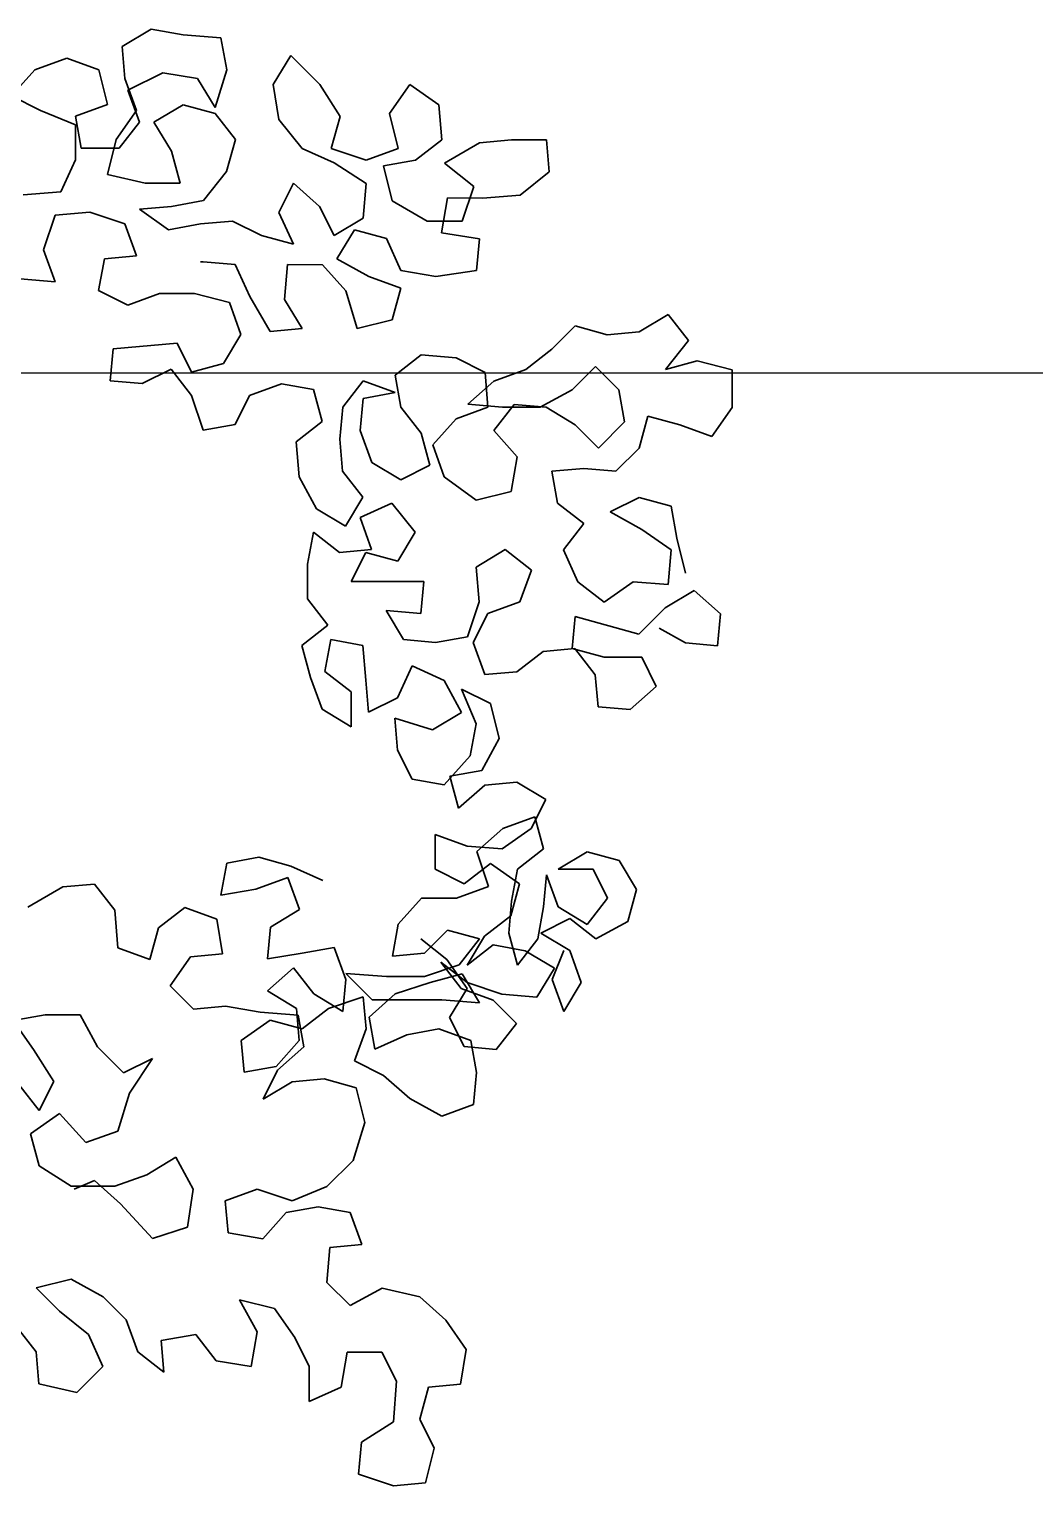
# Model space of a CAD drawing. Header units: millimetres. Extents: x 3675 to 7804, y -1257 to 3701.
# Drawn here: x 6752.7 to 6816.7, y -502.3 to -409.5 of the extents above; entities that cross this region are included whole.
import ezdxf

# ---------------------------------------------------------------- set-up
doc = ezdxf.new("R2010")
doc.units = ezdxf.units.MM
doc.layers.add('L-shrub', color=74, linetype='Continuous', lineweight=35)
doc.layers.add('VS - Vista', color=1, linetype='Continuous')

# ---------------------------------------------------------------- blocks, each defined once
blk = doc.blocks.new('a4')
for p, q in [((0.82284, 1.80716), (0.81254, 1.80099)), ((0.83417, 1.80509), (0.82284, 1.80716)), ((0.84755, 1.80405), (0.83417, 1.80509)), ((0.8496, 1.79272), (0.84755, 1.80405)), ((0.78164, 1.79279), (0.79297, 1.79689)), ((0.79297, 1.79689), (0.80429, 1.79277)), ((0.81254, 1.80099), (0.81356, 1.78967)), ((0.86607, 1.78756), (0.87226, 1.79785)), ((0.87226, 1.79785), (0.88255, 1.78755)), ((0.7734, 1.78353), (0.78164, 1.79279)), ((0.80429, 1.79277), (0.80737, 1.78041)), ((0.81459, 1.78555), (0.82695, 1.79171)), ((0.82695, 1.79171), (0.8393, 1.78964)), ((0.84547, 1.77934), (0.8496, 1.79272)), ((0.81356, 1.78967), (0.81767, 1.77834)), ((0.8393, 1.78964), (0.84547, 1.77934)), ((0.86812, 1.7752), (0.86607, 1.78756)), ((0.88255, 1.78755), (0.88974, 1.77621)), ((0.90725, 1.77723), (0.91447, 1.78752)), ((0.91447, 1.78752), (0.92476, 1.7803)), ((0.78369, 1.77837), (0.7734, 1.78353)), ((0.81869, 1.77422), (0.81459, 1.78555)), ((0.79604, 1.77321), (0.78369, 1.77837)), ((0.80737, 1.78041), (0.79604, 1.7763)), ((0.79604, 1.7763), (0.79809, 1.76497)), ((0.81767, 1.77834), (0.81045, 1.76805)), ((0.82384, 1.77421), (0.83414, 1.78038)), ((0.83414, 1.78038), (0.84547, 1.77728)), ((0.84547, 1.77728), (0.85267, 1.76801)), ((0.88974, 1.77621), (0.88664, 1.76489)), ((0.91033, 1.76487), (0.90725, 1.77723)), ((0.92476, 1.7803), (0.92577, 1.76794)), ((0.79603, 1.76085), (0.79604, 1.77321)), ((0.81148, 1.76496), (0.81869, 1.77422)), ((0.83001, 1.76391), (0.82384, 1.77421)), ((0.87635, 1.7649), (0.86812, 1.7752)), ((0.81045, 1.76805), (0.80735, 1.75569)), ((0.85267, 1.76801), (0.84957, 1.75668)), ((0.92577, 1.76794), (0.9165, 1.76074)), ((0.9268, 1.7597), (0.93916, 1.7669)), ((0.93916, 1.7669), (0.95049, 1.76792)), ((0.95049, 1.76792), (0.96284, 1.76791)), ((0.96284, 1.76791), (0.96386, 1.75658)), ((0.79087, 1.74953), (0.79603, 1.76085)), ((0.79809, 1.76497), (0.81148, 1.76496)), ((0.83309, 1.75258), (0.83001, 1.76391)), ((0.88767, 1.75974), (0.87635, 1.7649)), ((0.88664, 1.76489), (0.899, 1.76076)), ((0.899, 1.76076), (0.91033, 1.76487)), ((0.9165, 1.76074), (0.90517, 1.75869)), ((0.80735, 1.75569), (0.82073, 1.75259)), ((0.84957, 1.75668), (0.84132, 1.7464)), ((0.89899, 1.75252), (0.88767, 1.75974)), ((0.90517, 1.75869), (0.90825, 1.74633)), ((0.93709, 1.75146), (0.9268, 1.7597)), ((0.96386, 1.75658), (0.95356, 1.74835)), ((0.82073, 1.75259), (0.83309, 1.75258)), ((0.86809, 1.74225), (0.87325, 1.75254)), ((0.87325, 1.75254), (0.88251, 1.7443)), ((0.89795, 1.74017), (0.89899, 1.75252)), ((0.93296, 1.7391), (0.93709, 1.75146)), ((0.77748, 1.74851), (0.79087, 1.74953)), ((0.84132, 1.7464), (0.82999, 1.74435)), ((0.90825, 1.74633), (0.9206, 1.73912)), ((0.92781, 1.74735), (0.92574, 1.73499)), ((0.94017, 1.74733), (0.92781, 1.74735)), ((0.95356, 1.74835), (0.94017, 1.74733)), ((0.7888, 1.7413), (0.78467, 1.72894)), ((0.80116, 1.74231), (0.7888, 1.7413)), ((0.81351, 1.73818), (0.80116, 1.74231)), ((0.82999, 1.74435), (0.81867, 1.74333)), ((0.81867, 1.74333), (0.82896, 1.73611)), ((0.87323, 1.73092), (0.86809, 1.74225)), ((0.88251, 1.7443), (0.88765, 1.734)), ((0.88765, 1.734), (0.89795, 1.74017)), ((0.81762, 1.72685), (0.81351, 1.73818)), ((0.82896, 1.73611), (0.84028, 1.73816)), ((0.84028, 1.73816), (0.85161, 1.73918)), ((0.85161, 1.73918), (0.8619, 1.73402)), ((0.89485, 1.73605), (0.88867, 1.72576)), ((0.90618, 1.73295), (0.89485, 1.73605)), ((0.9206, 1.73912), (0.93296, 1.7391)), ((0.92574, 1.73499), (0.93913, 1.73292)), ((0.8619, 1.73402), (0.87323, 1.73092)), ((0.91132, 1.72162), (0.90618, 1.73295)), ((0.93913, 1.73292), (0.93809, 1.72159)), ((0.78467, 1.72894), (0.78878, 1.71761)), ((0.80422, 1.71451), (0.80629, 1.72583)), ((0.80629, 1.72583), (0.81762, 1.72685)), ((0.8413, 1.72477), (0.84027, 1.72477)), ((0.85263, 1.72373), (0.8413, 1.72477)), ((0.88867, 1.72576), (0.89999, 1.71957)), ((0.85776, 1.7124), (0.85263, 1.72373)), ((0.87116, 1.72372), (0.87012, 1.71136)), ((0.88352, 1.7237), (0.87116, 1.72372)), ((0.89175, 1.71443), (0.88352, 1.7237)), ((0.89999, 1.71957), (0.91131, 1.71544)), ((0.92367, 1.71955), (0.91132, 1.72162)), ((0.93809, 1.72159), (0.92367, 1.71955)), ((0.78878, 1.71761), (0.77643, 1.71865)), ((0.81452, 1.70935), (0.80422, 1.71451)), ((0.89585, 1.70104), (0.89175, 1.71443)), ((0.91131, 1.71544), (0.90821, 1.70412)), ((0.82585, 1.71346), (0.81452, 1.70935)), ((0.8382, 1.71345), (0.82585, 1.71346)), ((0.85056, 1.71035), (0.8382, 1.71345)), ((0.85466, 1.69902), (0.85056, 1.71035)), ((0.86496, 1.70004), (0.85776, 1.7124)), ((0.87012, 1.71136), (0.87629, 1.70106)), ((0.90821, 1.70412), (0.89585, 1.70104)), ((1.00603, 1.70609), (0.99573, 1.69992)), ((1.01323, 1.69681), (1.00603, 1.70609)), ((0.84848, 1.68873), (0.85466, 1.69902)), ((0.87629, 1.70106), (0.86496, 1.70004)), ((0.97308, 1.702), (0.96483, 1.69377)), ((0.9844, 1.6989), (0.97308, 1.702)), ((0.99573, 1.69992), (0.9844, 1.6989)), ((0.80831, 1.68259), (0.80935, 1.69391)), ((0.80935, 1.69391), (0.83201, 1.69595)), ((0.83201, 1.69595), (0.83715, 1.68565)), ((0.96483, 1.69377), (0.95556, 1.68657)), ((1.00499, 1.68652), (1.01323, 1.69681)), ((0.83715, 1.68565), (0.84848, 1.68873)), ((0.9185, 1.69175), (0.90922, 1.68455)), ((0.93085, 1.69071), (0.9185, 1.69175)), ((0.94114, 1.68555), (0.93085, 1.69071)), ((1.01631, 1.6896), (1.00499, 1.68652)), ((1.02867, 1.6865), (1.01631, 1.6896)), ((0.82994, 1.68668), (0.81964, 1.68155)), ((0.83714, 1.67741), (0.82994, 1.68668)), ((0.90922, 1.68455), (0.91127, 1.67322)), ((0.94216, 1.6732), (0.94114, 1.68555)), ((0.95556, 1.68657), (0.94423, 1.68246)), ((0.97203, 1.67935), (0.98027, 1.68758)), ((0.98027, 1.68758), (0.9885, 1.67933)), ((1.02866, 1.67312), (1.02867, 1.6865)), ((0.81964, 1.68155), (0.80831, 1.68259)), ((0.86906, 1.6815), (0.85773, 1.67739)), ((0.88039, 1.67943), (0.86906, 1.6815)), ((0.88347, 1.6681), (0.88039, 1.67943)), ((0.89789, 1.6825), (0.89068, 1.67324)), ((0.90922, 1.67837), (0.89789, 1.6825)), ((0.89789, 1.67633), (0.90922, 1.67837)), ((0.94423, 1.68246), (0.93496, 1.67423)), ((0.9607, 1.67318), (0.97203, 1.67935)), ((0.9885, 1.67933), (0.99055, 1.668)), ((0.84125, 1.66505), (0.83714, 1.67741)), ((0.85773, 1.67739), (0.85257, 1.6671)), ((0.89068, 1.67324), (0.88964, 1.66192)), ((0.89685, 1.665), (0.89789, 1.67633)), ((0.91127, 1.67322), (0.91847, 1.66395)), ((0.93083, 1.66909), (0.94216, 1.6732)), ((0.93496, 1.67423), (0.94731, 1.67319)), ((0.95143, 1.67422), (0.94421, 1.66496)), ((0.94731, 1.67319), (0.9607, 1.67318)), ((0.96276, 1.67318), (0.95143, 1.67422)), ((0.97305, 1.66699), (0.96276, 1.67318)), ((1.02144, 1.66283), (1.02866, 1.67312)), ((0.87419, 1.6609), (0.88347, 1.6681)), ((0.92259, 1.65983), (0.93083, 1.66909)), ((0.99055, 1.668), (0.98128, 1.65874)), ((0.99569, 1.65873), (0.99879, 1.67006)), ((0.99879, 1.67006), (1.01012, 1.66696)), ((0.85257, 1.6671), (0.84125, 1.66505)), ((0.90096, 1.65367), (0.89685, 1.665)), ((0.91847, 1.66395), (0.92155, 1.65262)), ((0.94421, 1.66496), (0.95244, 1.65568)), ((0.98128, 1.65874), (0.97305, 1.66699)), ((1.01012, 1.66696), (1.02144, 1.66283)), ((0.87521, 1.64854), (0.87419, 1.6609)), ((0.88964, 1.66192), (0.89066, 1.65059)), ((0.92669, 1.6485), (0.92259, 1.65983)), ((0.98745, 1.6505), (0.99569, 1.65873)), ((0.91125, 1.64748), (0.90096, 1.65367)), ((0.92155, 1.65262), (0.91125, 1.64748)), ((0.95244, 1.65568), (0.95037, 1.64333)), ((0.88138, 1.63721), (0.87521, 1.64854)), ((0.89066, 1.65059), (0.89786, 1.64132)), ((0.93801, 1.64025), (0.92669, 1.6485)), ((0.96479, 1.65052), (0.97612, 1.65154)), ((0.96684, 1.63919), (0.96479, 1.65052)), ((0.97612, 1.65154), (0.98745, 1.6505)), ((0.95037, 1.64333), (0.93801, 1.64025)), ((0.89167, 1.63103), (0.88138, 1.63721)), ((0.89786, 1.64132), (0.89167, 1.63103)), ((0.89682, 1.63411), (0.90815, 1.63925)), ((0.90815, 1.63925), (0.91638, 1.62894)), ((0.9761, 1.63198), (0.96684, 1.63919)), ((0.99568, 1.64123), (0.98538, 1.63609)), ((1.007, 1.63813), (0.99568, 1.64123)), ((1.00905, 1.6268), (1.007, 1.63813)), ((0.90093, 1.62278), (0.89682, 1.63411)), ((0.96889, 1.62272), (0.9761, 1.63198)), ((0.98538, 1.63609), (0.9967, 1.6299)), ((0.87827, 1.61765), (0.88034, 1.62898)), ((0.88034, 1.62898), (0.8896, 1.62176)), ((0.91638, 1.62894), (0.91019, 1.61865)), ((0.9967, 1.6299), (1.00699, 1.62268)), ((1.01213, 1.61444), (1.00905, 1.6268)), ((0.8896, 1.62176), (0.90093, 1.62278)), ((0.89887, 1.62175), (0.89371, 1.61146)), ((0.91019, 1.61865), (0.89887, 1.62175)), ((0.93799, 1.61657), (0.94829, 1.62274)), ((0.94829, 1.62274), (0.95755, 1.61552)), ((0.97403, 1.61139), (0.96889, 1.62272)), ((1.00699, 1.62268), (1.00595, 1.61033)), ((0.87826, 1.6053), (0.87827, 1.61765)), ((0.93901, 1.60421), (0.93799, 1.61657)), ((0.89371, 1.61146), (0.91945, 1.61144)), ((0.91945, 1.61144), (0.91841, 1.60011)), ((0.95755, 1.61552), (0.95343, 1.6042)), ((0.98329, 1.60417), (0.97403, 1.61139)), ((0.99359, 1.61137), (0.98329, 1.60417)), ((1.00595, 1.61033), (0.99359, 1.61137)), ((0.88546, 1.59602), (0.87826, 1.6053)), ((1.00491, 1.60209), (1.01521, 1.60826)), ((1.01521, 1.60826), (1.02447, 1.60001)), ((0.91841, 1.60011), (0.90606, 1.60115)), ((0.90606, 1.60115), (0.91223, 1.59085)), ((0.93488, 1.59186), (0.93901, 1.60421)), ((0.9421, 1.60009), (0.93694, 1.5898)), ((0.95343, 1.6042), (0.9421, 1.60009)), ((0.99563, 1.59283), (1.00491, 1.60209)), ((0.87619, 1.58882), (0.88546, 1.59602)), ((0.97194, 1.58771), (0.97299, 1.59903)), ((0.97299, 1.59903), (0.99563, 1.59283)), ((1.02447, 1.60001), (1.02343, 1.58869)), ((0.88648, 1.59087), (0.88441, 1.57955)), ((0.89781, 1.5888), (0.88648, 1.59087)), ((0.91223, 1.59085), (0.92355, 1.58981)), ((0.92355, 1.58981), (0.93488, 1.59186)), ((0.93694, 1.5898), (0.94105, 1.57847)), ((1.0121, 1.58973), (1.00284, 1.59488)), ((0.87926, 1.57749), (0.87619, 1.58882)), ((0.89883, 1.57645), (0.89781, 1.5888)), ((0.95237, 1.57949), (0.96165, 1.58669)), ((0.96165, 1.58669), (0.97297, 1.5877)), ((0.98327, 1.58461), (0.97194, 1.58771)), ((0.97297, 1.5877), (0.98017, 1.57843)), ((0.99665, 1.58459), (0.98327, 1.58461)), ((1.00179, 1.57429), (0.99665, 1.58459)), ((1.02343, 1.58869), (1.0121, 1.58973)), ((0.88441, 1.57955), (0.89368, 1.57233)), ((0.91531, 1.58158), (0.91015, 1.57026)), ((0.92663, 1.57642), (0.91531, 1.58158)), ((0.94105, 1.57847), (0.95237, 1.57949)), ((0.88337, 1.56616), (0.87926, 1.57749)), ((0.89985, 1.56512), (0.89883, 1.57645)), ((0.9328, 1.56509), (0.92663, 1.57642)), ((0.98017, 1.57843), (0.98119, 1.5671)), ((0.99252, 1.56606), (1.00179, 1.57429)), ((0.89368, 1.57233), (0.89366, 1.55998)), ((0.91015, 1.57026), (0.89985, 1.56512)), ((0.9431, 1.56817), (0.9328, 1.57333)), ((0.9328, 1.57333), (0.93794, 1.56096)), ((0.89366, 1.55998), (0.88337, 1.56616)), ((0.92249, 1.55892), (0.9328, 1.56509)), ((0.94617, 1.55581), (0.9431, 1.56817)), ((0.98119, 1.5671), (0.99252, 1.56606)), ((0.91013, 1.55172), (0.90911, 1.56305)), ((0.90911, 1.56305), (0.92249, 1.55892)), ((0.93794, 1.56096), (0.93587, 1.54964)), ((0.93999, 1.54449), (0.94617, 1.55581)), ((0.91527, 1.54142), (0.91013, 1.55172)), ((0.93587, 1.54964), (0.92659, 1.53935)), ((0.92866, 1.54244), (0.93999, 1.54449)), ((0.92659, 1.53935), (0.91527, 1.54142)), ((0.93174, 1.53111), (0.92866, 1.54244)), ((0.94101, 1.53934), (0.93174, 1.53111)), ((0.95234, 1.54036), (0.94101, 1.53934)), ((0.96263, 1.53417), (0.95234, 1.54036)), ((0.95747, 1.52388), (0.96263, 1.53417)), ((0.94747, 1.52396), (0.9588, 1.52806)), ((0.9588, 1.52806), (0.96188, 1.51674)), ((0.93819, 1.51573), (0.94747, 1.52396)), ((0.94717, 1.51668), (0.95747, 1.52388)), ((0.92348, 1.50949), (0.92349, 1.52185)), ((0.92349, 1.52185), (0.93481, 1.51772)), ((0.93481, 1.51772), (0.94717, 1.51668)), ((0.86097, 1.51374), (0.84964, 1.51169)), ((0.87229, 1.51064), (0.86097, 1.51374)), ((0.9423, 1.50337), (0.93819, 1.51573)), ((0.96188, 1.51674), (0.9526, 1.50954)), ((0.96702, 1.50952), (0.97732, 1.51569)), ((0.97732, 1.51569), (0.98865, 1.51259)), ((0.98865, 1.51259), (0.99481, 1.50229)), ((0.84964, 1.51169), (0.84757, 1.50037)), ((0.88361, 1.50548), (0.87229, 1.51064)), ((0.93377, 1.50434), (0.92348, 1.50949)), ((0.94304, 1.51154), (0.93377, 1.50434)), ((0.95333, 1.50432), (0.94304, 1.51154)), ((0.9526, 1.50954), (0.95053, 1.49821)), ((0.96186, 1.49614), (0.9629, 1.50747)), ((0.9629, 1.50747), (0.96701, 1.49614)), ((0.97938, 1.50951), (0.96702, 1.50952)), ((0.98451, 1.49921), (0.97938, 1.50951)), ((0.7915, 1.50324), (0.77913, 1.49604)), ((0.80282, 1.50426), (0.7915, 1.50324)), ((0.81002, 1.49498), (0.80282, 1.50426)), ((0.84757, 1.50037), (0.85993, 1.50241)), ((0.85993, 1.50241), (0.87126, 1.50652)), ((0.87126, 1.50652), (0.87536, 1.49519)), ((0.93097, 1.49926), (0.9423, 1.50337)), ((0.95024, 1.49299), (0.95333, 1.50432)), ((0.99481, 1.50229), (0.99171, 1.49097)), ((0.91037, 1.49001), (0.91861, 1.49927)), ((0.91861, 1.49927), (0.93097, 1.49926)), ((0.95053, 1.49821), (0.94949, 1.48689)), ((0.9773, 1.48995), (0.98451, 1.49921)), ((0.81104, 1.4816), (0.81002, 1.49498)), ((0.83474, 1.49599), (0.82546, 1.48879)), ((0.84606, 1.49186), (0.83474, 1.49599)), ((0.84811, 1.4795), (0.84606, 1.49186)), ((0.87536, 1.49519), (0.86506, 1.48902)), ((0.94096, 1.4858), (0.95024, 1.49299)), ((0.95979, 1.48482), (0.96186, 1.49614)), ((0.97112, 1.49201), (0.96082, 1.48688)), ((0.96701, 1.49614), (0.9773, 1.48995)), ((0.98038, 1.4848), (0.97112, 1.49201)), ((0.82546, 1.48879), (0.82236, 1.47747)), ((0.86506, 1.48902), (0.86402, 1.4777)), ((0.9083, 1.47869), (0.91037, 1.49001)), ((0.92787, 1.48794), (0.91963, 1.47971)), ((0.9392, 1.48484), (0.92787, 1.48794)), ((0.94949, 1.48689), (0.95257, 1.47556)), ((0.96082, 1.48688), (0.97111, 1.48069)), ((0.99171, 1.49097), (0.98038, 1.4848)), ((0.82236, 1.47747), (0.81104, 1.4816)), ((0.87638, 1.47975), (0.88771, 1.48179)), ((0.88771, 1.48179), (0.89182, 1.47046)), ((0.91831, 1.48479), (0.92757, 1.47757)), ((0.93198, 1.47558), (0.9392, 1.48484)), ((0.93477, 1.4755), (0.94096, 1.4858)), ((0.94405, 1.4827), (0.93477, 1.4755)), ((0.95537, 1.48063), (0.94405, 1.4827)), ((0.95257, 1.47556), (0.95979, 1.48482)), ((0.82956, 1.46819), (0.83678, 1.47848)), ((0.83678, 1.47848), (0.84811, 1.4795)), ((0.86402, 1.4777), (0.87638, 1.47975)), ((0.91963, 1.47971), (0.9083, 1.47869)), ((0.93271, 1.46727), (0.92551, 1.47654)), ((0.92551, 1.47654), (0.93477, 1.46933)), ((0.92757, 1.47757), (0.93477, 1.46727)), ((0.96566, 1.47445), (0.95537, 1.48063)), ((0.96492, 1.4704), (0.96905, 1.48069)), ((0.97111, 1.48069), (0.97522, 1.46936)), ((0.87329, 1.4746), (0.86401, 1.46637)), ((0.88049, 1.46533), (0.87329, 1.4746)), ((0.90108, 1.46325), (0.89182, 1.47252)), ((0.89182, 1.47252), (0.90623, 1.47148)), ((0.90623, 1.47148), (0.91962, 1.47147)), ((0.91962, 1.47147), (0.93198, 1.47558)), ((0.92168, 1.46941), (0.93301, 1.47249)), ((0.93301, 1.47249), (0.93917, 1.46218)), ((0.95948, 1.46416), (0.96566, 1.47445)), ((0.83779, 1.45995), (0.82956, 1.46819)), ((0.86401, 1.46637), (0.8743, 1.46018)), ((0.89182, 1.47046), (0.89078, 1.45914)), ((0.90932, 1.4653), (0.92168, 1.46941)), ((0.93477, 1.46727), (0.92858, 1.45698)), ((0.94403, 1.46314), (0.93271, 1.46727)), ((0.93477, 1.46933), (0.94712, 1.4652)), ((0.96903, 1.45907), (0.96492, 1.4704)), ((0.97522, 1.46936), (0.96903, 1.45907)), ((0.84912, 1.46097), (0.83779, 1.45995)), ((0.86147, 1.4589), (0.84912, 1.46097)), ((0.89078, 1.45914), (0.88049, 1.46533)), ((0.88563, 1.46017), (0.89799, 1.46428)), ((0.89799, 1.46428), (0.89901, 1.45295)), ((0.90004, 1.45707), (0.90932, 1.4653)), ((0.92579, 1.46323), (0.90108, 1.46325)), ((0.93917, 1.46218), (0.92579, 1.46323)), ((0.95226, 1.45489), (0.94403, 1.46314)), ((0.94712, 1.4652), (0.95948, 1.46416)), ((0.77395, 1.45589), (0.78528, 1.45794)), ((0.78115, 1.44558), (0.77395, 1.45589)), ((0.78528, 1.45794), (0.79763, 1.45793)), ((0.79763, 1.45793), (0.8038, 1.44659)), ((0.85473, 1.44887), (0.86503, 1.45607)), ((0.87486, 1.45785), (0.86147, 1.4589)), ((0.86503, 1.45607), (0.87636, 1.45297)), ((0.8743, 1.46018), (0.87532, 1.44886)), ((0.87691, 1.44653), (0.87486, 1.45785)), ((0.87636, 1.45297), (0.88563, 1.46017)), ((0.90209, 1.44574), (0.90004, 1.45707)), ((0.92858, 1.45698), (0.93372, 1.44667)), ((0.89901, 1.45295), (0.89488, 1.44163)), ((0.91342, 1.45088), (0.90209, 1.44574)), ((0.92475, 1.45293), (0.91342, 1.45088)), ((0.93607, 1.4488), (0.92475, 1.45293)), ((0.94504, 1.44563), (0.95226, 1.45489)), ((0.78835, 1.43425), (0.78115, 1.44558)), ((0.8038, 1.44659), (0.81306, 1.43732)), ((0.85575, 1.43755), (0.85473, 1.44887)), ((0.87532, 1.44886), (0.86708, 1.4396)), ((0.86763, 1.4383), (0.87691, 1.44653)), ((0.93372, 1.44667), (0.94504, 1.44563)), ((0.93812, 1.43747), (0.93607, 1.4488)), ((0.81306, 1.43732), (0.82336, 1.44246)), ((0.82336, 1.44246), (0.81511, 1.43011)), ((0.89488, 1.44163), (0.90517, 1.43647)), ((0.86708, 1.4396), (0.85575, 1.43755)), ((0.86248, 1.42801), (0.86763, 1.4383)), ((0.88411, 1.43519), (0.87278, 1.43417)), ((0.89543, 1.43209), (0.88411, 1.43519)), ((0.90517, 1.43647), (0.91443, 1.42823)), ((0.93708, 1.42615), (0.93812, 1.43747)), ((0.77599, 1.43323), (0.78319, 1.42396)), ((0.78319, 1.42396), (0.78835, 1.43425)), ((0.81511, 1.43011), (0.81098, 1.41673)), ((0.87278, 1.43417), (0.86248, 1.42801)), ((0.89851, 1.41974), (0.89543, 1.43209)), ((0.91443, 1.42823), (0.92575, 1.42204)), ((0.92575, 1.42204), (0.93708, 1.42615)), ((0.79039, 1.42292), (0.78009, 1.41572)), ((0.79965, 1.41262), (0.79039, 1.42292)), ((0.89438, 1.40635), (0.89851, 1.41974)), ((0.78009, 1.41572), (0.78317, 1.4044)), ((0.81098, 1.41673), (0.79965, 1.41262)), ((0.78317, 1.4044), (0.79449, 1.39718)), ((0.82126, 1.40127), (0.83157, 1.40744)), ((0.83157, 1.40744), (0.83773, 1.39611)), ((0.8851, 1.39709), (0.89438, 1.40635)), ((0.80273, 1.39923), (0.79552, 1.39615)), ((0.81199, 1.39098), (0.80273, 1.39923)), ((0.80993, 1.39716), (0.82126, 1.40127)), ((0.79449, 1.39718), (0.80993, 1.39716)), ((0.83773, 1.39611), (0.83566, 1.38272)), ((0.84906, 1.39198), (0.86039, 1.39609)), ((0.86039, 1.39609), (0.87274, 1.39196)), ((0.87274, 1.39196), (0.8851, 1.39709)), ((0.8233, 1.37862), (0.81199, 1.39098)), ((0.85008, 1.38065), (0.84906, 1.39198)), ((0.88201, 1.38989), (0.87068, 1.38784)), ((0.89333, 1.38782), (0.88201, 1.38989)), ((0.87068, 1.38784), (0.86243, 1.37858)), ((0.89744, 1.37649), (0.89333, 1.38782)), ((0.83566, 1.38272), (0.8233, 1.37862)), ((0.86243, 1.37858), (0.85008, 1.38065)), ((0.88507, 1.36312), (0.88611, 1.37547)), ((0.88611, 1.37547), (0.89744, 1.37649)), ((0.7821, 1.36115), (0.79446, 1.36423)), ((0.79446, 1.36423), (0.80578, 1.35804)), ((0.8933, 1.35487), (0.88507, 1.36312)), ((0.79033, 1.3529), (0.7821, 1.36115)), ((0.80578, 1.35804), (0.81401, 1.34979)), ((0.90463, 1.36104), (0.8933, 1.35487)), ((0.91801, 1.35794), (0.90463, 1.36104)), ((0.92727, 1.34969), (0.91801, 1.35794)), ((0.80062, 1.34466), (0.79033, 1.3529)), ((0.86034, 1.34563), (0.85417, 1.35697)), ((0.85417, 1.35697), (0.86653, 1.35386)), ((0.86653, 1.35386), (0.87373, 1.34356)), ((0.77488, 1.34777), (0.78208, 1.3385)), ((0.81401, 1.34979), (0.81812, 1.33846)), ((0.93447, 1.33939), (0.92727, 1.34969)), ((0.80576, 1.33333), (0.80062, 1.34466)), ((0.82636, 1.34258), (0.83872, 1.34462)), ((0.82738, 1.33125), (0.82636, 1.34258)), ((0.83872, 1.34462), (0.84592, 1.33535)), ((0.85827, 1.33328), (0.86034, 1.34563)), ((0.87373, 1.34356), (0.87886, 1.33326)), ((0.78208, 1.3385), (0.7831, 1.32717)), ((0.81812, 1.33846), (0.82738, 1.33125)), ((0.89018, 1.32604), (0.89226, 1.3384)), ((0.89226, 1.3384), (0.90461, 1.33838)), ((0.90461, 1.33838), (0.90975, 1.32808)), ((0.9324, 1.32703), (0.93447, 1.33939)), ((0.79648, 1.32407), (0.80576, 1.33333)), ((0.84592, 1.33535), (0.85827, 1.33328)), ((0.87886, 1.33326), (0.87885, 1.3209)), ((0.7831, 1.32717), (0.79648, 1.32407)), ((0.90975, 1.32808), (0.90871, 1.31367)), ((0.92107, 1.32601), (0.9324, 1.32703)), ((0.87885, 1.3209), (0.89018, 1.32604)), ((0.91798, 1.31469), (0.92107, 1.32601)), ((0.90871, 1.31367), (0.89737, 1.30647)), ((0.92311, 1.30439), (0.91798, 1.31469)), ((0.89737, 1.30647), (0.89633, 1.29515)), ((0.92001, 1.29204), (0.92311, 1.30439)), ((0.89633, 1.29515), (0.90869, 1.29102)), ((0.90869, 1.29102), (0.92001, 1.29204))]:
    blk.add_line(p, q)
blk = doc.blocks.new('A$C11BA3BBE')
at = {"xscale": 1.757985580985007, "yscale": 1.757985580985007, "zscale": 1.757985580985007}
blk.add_blockref('a4', (1.78927, 0), dxfattribs=at)

msp = doc.modelspace()

# ---------------------------------------------------------------- linework, layer by layer
at = {"layer": 'VS - Vista'}
msp.add_line((6108.142, -431.4), (7158.142, -431.4), dxfattribs=at)

# ---------------------------------------------------------------- block references
at = {"layer": 'L-shrub', "xscale": 102.2617952794016, "yscale": 102.2617952794016, "zscale": 102.2617952794016}
msp.add_blockref('A$C11BA3BBE', (6429.526, -734.4), dxfattribs=at)

doc.saveas('drawing.dxf')
